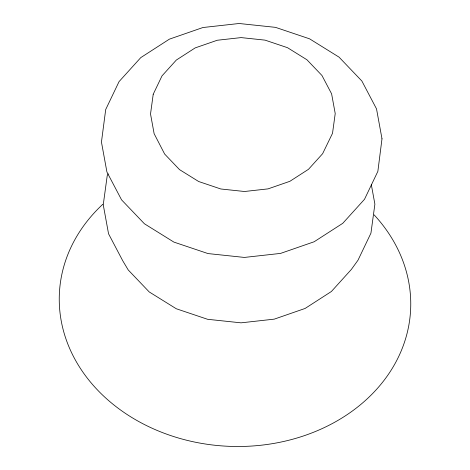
<?xml version="1.0" encoding="UTF-8"?>
<svg xmlns="http://www.w3.org/2000/svg" width="470" height="470" viewBox="0 0 470 470"><rect width="100%" height="100%" fill="white"/><g stroke="black" fill="none" stroke-linecap="round" stroke-linejoin="round"><path stroke-width="0.7" d="M108.147 173.812L107.201 175.792L103.247 204.797L108.546 233.784L122.746 260.774L128.234 269.968L149.213 291.929L176.285 308.755L207.605 319.295L241.028 322.837L274.286 319.136L305.106 308.449L331.397 291.5L351.354 269.445L357.993 260.216L370.936 233.161L374.89 204.156L371.271 184.363M374.114 214.855A175.804 144.883 2.4 0 1 351.155 411.879A175.804 144.883 2.4 0 1 110.861 402.479A175.804 144.883 2.4 0 1 102.842 204.244M381.993 138.803L377.862 171.362L364.503 199.298L342.771 223.309L314.148 241.762L280.59 253.4L244.382 257.431L207.993 253.571L173.9 242.097L144.425 223.779L121.577 199.873L106.919 172.002L101.45 142.075L105.703 109.522L119.063 81.604L140.783 57.604L169.388 39.157L202.934 27.524L239.124 23.5L275.496 27.354L309.577 38.828L339.035 57.134L361.871 81.028L376.523 108.887L381.993 138.803M153.214 94.264L150.523 113.987L154.131 133.692L164.659 154.066L179.511 169.611L198.681 181.526L220.847 188.987L244.512 191.496L268.059 188.875L289.878 181.308L308.49 169.312L322.62 153.696L332.525 133.274L335.216 113.552L331.609 93.841L321.962 75.494L306.916 59.755L287.511 47.693L265.062 40.138L241.104 37.6L217.263 40.25L195.167 47.911L176.321 60.06L162.015 75.87L153.214 94.264"/></g></svg>
